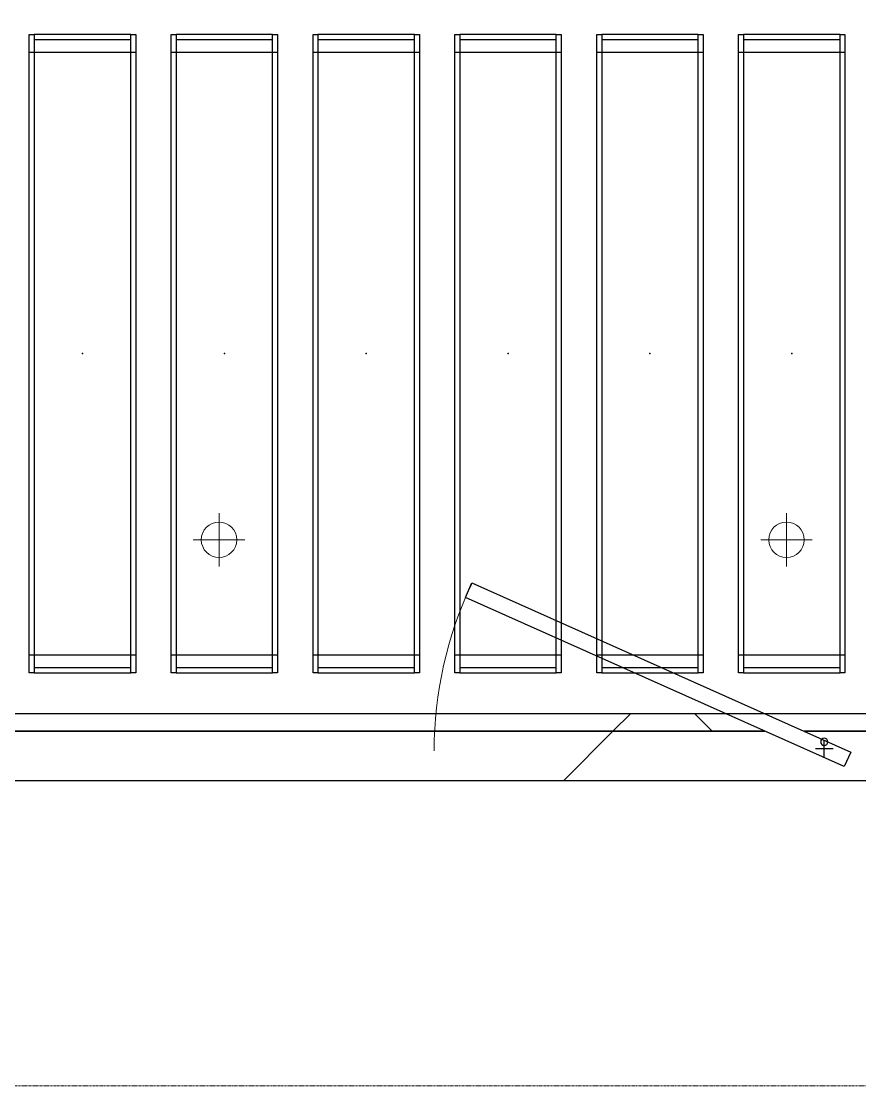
# Model space of a CAD drawing. Header units: millimetres. Extents: x -962357 to -591933, y -35273 to 59420.
# Drawn here: x -707144 to -704780, y -4320 to -1317 of the extents above; entities that cross this region are included whole.
import ezdxf

# ---------------------------------------------------------------- set-up
doc = ezdxf.new("R2010")
doc.units = ezdxf.units.MM
doc.linetypes.add('DPA_Grid _ Level 100', pattern=[10, 5.5, -1.6, 1.3, -1.6])
for name, color, linetype, lineweight in [('A-DETL-GENF', 2, 'Continuous', 9), ('A-DOOR', 3, 'Continuous', 25), ('A-DOOR-E', 2, 'Continuous', 25), ('A-DOOR-OPNG', 2, 'Continuous', 9), ('A-GLAZ-CURT', 2, 'Continuous', 9), ('A-WALL', 5, 'Continuous', 9), ('A-WALL-FNSH', 2, 'Continuous', 9), ('A-WALL-PATT', 1, 'Continuous', 9), ('E-LITE-EQPM', 2, 'Continuous', 9), ('S-GRID', 251, 'Continuous', 9)]:
    doc.layers.add(name, color=color, linetype=linetype, lineweight=lineweight)
doc.layers.add('A11_ALU.SOLID SHEET', color=2, linetype='Continuous')

# ---------------------------------------------------------------- blocks, each defined once
blk = doc.blocks.new('DPA_AC-SG-PI - A1_1200x1300 mm-9677159-4130-01 MULTI-PURPOSE LEVEL - REFLECTED CEILING PLAN')
at = {"layer": 'A-DOOR'}
for p, q in [((-500, 5), (-500, -45)), ((-525, -20), (-475, -20))]:
    blk.add_line(p, q, dxfattribs=at)
for start, end in [(0, 180), (180, 0)]:
    blk.add_arc((-500, -40), 10, start, end, dxfattribs=at)
at = {"layer": 'A-DOOR-E'}
for p, q in [((-575, -11.1), (-556.6, 30)), ((-556.6, 30), (511.6, -447.3)), ((493.3, -488.4), (-575, -11.1)), ((511.6, -447.3), (493.3, -488.4))]:
    blk.add_line(p, q, dxfattribs=at)
at = {"layer": 'A-DOOR-OPNG'}
blk.add_arc((-500, -14.8), 1100, 334.7442, 0, dxfattribs=at)
blk = doc.blocks.new('PPLS-PP19_Custom Tile Pattern - Custom Tile Pattern-V70-4130-01 MULTI-PURPOSE LEVEL - REFLECTED CEILING PLAN')
at = {"layer": 'A-GLAZ-CURT'}
for p, q in [((-300, 0), (300, 0)), ((300, 0), (-300, 0)), ((-134.2, 0), (-140, 0)), ((230.1, 0), (300, 0)), ((-300, -50), (300, -50)), ((300, -50), (-300, -50))]:
    blk.add_line(p, q, dxfattribs=at)
at = {"layer": 'A-GLAZ-CURT', "flags": 128}
for points in [[(-300, 0), (-291.6, 0), (-283.3, 0), (-275.2, 0), (-267.3, 0), (-259.5, 0), (-251.8, 0), (-244.2, 0), (-236.7, 0), (-229.4, 0), (-222.1, 0), (-214.8, 0), (-207.7, 0), (-200.8, 0), (-194, 0), (-187.5, 0), (-181.4, 0)], [(-190.4, 0), (-196.4, 0), (-202.6, 0), (-209, 0), (-215.7, 0), (-222.6, 0), (-229.7, 0), (-237, 0), (-244.4, 0), (-252, 0), (-259.7, 0), (-267.5, 0), (-275.5, 0), (-283.6, 0), (-291.7, 0), (-300, 0)], [(-149.4, 0), (-141.8, 0), (-132.8, 0), (-126.1, 0)]]:
    blk.add_lwpolyline(points, dxfattribs=at)
at = {"layer": 'A-GLAZ-CURT'}
for points, knots in [([(-300, 0), (-284.7, 0), (-236.6, 0), (-176.1, 0), (-138.3, 0), (-124.9, 0)], [-5323.127839, -5323.127839, -5323.127839, -5323.127839, -4502.809032, -2700.551212, -1108.984966, -1108.984966, -1108.984966, -1108.984966]), ([(-159.2, 0), (-159.6, 0), (-163.4, 0), (-174, 0), (-185.6, 0), (-209.8, 0), (-232, 0), (-248.9, 0), (-253.5, 0), (-253.7, 0)], [-2257.973564, -2257.973564, -2257.973564, -2257.973564, -2237.412286, -2029.680487, -1755.085331, -1400.429864, -858.079193, -543.655514, -531.287897, -531.287897, -531.287897, -531.287897]), ([(-143.3, 0), (-144.7, 0), (-149.9, 0), (-162, 0), (-177.9, 0), (-199.5, 0), (-215.4, 0), (-225.5, 0), (-226.7, 0)], [-2390.191866, -2390.191866, -2390.191866, -2390.191866, -2308.929706, -2113.765672, -1763.376603, -1422.553702, -978.033455, -910.549282, -910.549282, -910.549282, -910.549282]), ([(-128, 0), (-130.6, 0), (-136.8, 0), (-144.4, 0), (-147.1, 0)], [-5691.037617, -5691.037617, -5691.037617, -5691.037617, -5508.838257, -5319.88299, -5319.88299, -5319.88299, -5319.88299]), ([(-65.9, 0), (-70.5, 0), (-83.9, 0), (-110.9, 0), (-128.7, 0), (-142.4, 0), (-143.6, 0)], [-7788.403577, -7788.403577, -7788.403577, -7788.403577, -7508.296369, -7004.680444, -6449.282163, -6393.465623, -6393.465623, -6393.465623, -6393.465623]), ([(-118.2, 0), (-119.4, 0), (-122.1, 0), (-125.4, 0), (-127, 0), (-127.4, 0)], [-164.249813, -164.249813, -164.249813, -164.249813, -98.539552, -24.539552, 0, 0, 0, 0]), ([(-126.5, 0), (-122.4, 0), (-108.7, 0), (-90.8, 0), (-77.2, 0), (-72.3, 0)], [-5231.017328, -5231.017328, -5231.017328, -5231.017328, -4994.692869, -4542.524482, -4234.633075, -4234.633075, -4234.633075, -4234.633075]), ([(-125.7, 0), (-125.3, 0), (-120.4, 0), (-107.3, 0), (-90.4, 0), (-75.3, 0), (-68.4, 0), (-65.1, 0), (-63.6, 0)], [-4082.700899, -4082.700899, -4082.700899, -4082.700899, -4054.690705, -3793.097032, -3402.597032, -3144.956779, -3050.982048, -2969.237017, -2969.237017, -2969.237017, -2969.237017]), ([(-114.9, 0), (-108, 0), (-98.7, 0), (-91.2, 0), (-90.5, 0)], [-6773.888853, -6773.888853, -6773.888853, -6773.888853, -6236.997189, -6184.855039, -6184.855039, -6184.855039, -6184.855039]), ([(-58.7, 0), (-59.6, 0), (-65.7, 0), (-81.2, 0), (-99.4, 0), (-111.4, 0), (-113.3, 0)], [-1113.463882, -1113.463882, -1113.463882, -1113.463882, -1060.00838, -740.068933, -229.489605, -123.718209, -123.718209, -123.718209, -123.718209]), ([(-39.2, 0), (-39.7, 0), (-45.3, 0), (-56.2, 0), (-75.6, 0), (-92, 0), (-103.2, 0), (-106.1, 0)], [-1826.829157, -1826.829157, -1826.829157, -1826.829157, -1792.521578, -1466.981642, -1208.454564, -789.402658, -608.943052, -608.943052, -608.943052, -608.943052]), ([(-96.4, 0), (-96.2, 0), (-90.9, 0), (-71.3, 0), (-42.5, 0), (-15.2, 0), (-3.8, 0), (-1, 0)], [-5115.12164, -5115.12164, -5115.12164, -5115.12164, -5103.229623, -4799.173296, -4065.652676, -3589.737505, -3410.081093, -3410.081093, -3410.081093, -3410.081093]), ([(-67.9, 0), (-73, 0), (-81.1, 0), (-89.2, 0), (-91.8, 0)], [-2627.997013, -2627.997013, -2627.997013, -2627.997013, -2193.204658, -1970.99776, -1970.99776, -1970.99776, -1970.99776]), ([(-79.5, 0), (-79.3, 0), (-74.9, 0), (-70.9, 0), (-67.4, 0)], [-1286.743147, -1286.743147, -1286.743147, -1286.743147, -1274.333717, -1073.56893, -1073.56893, -1073.56893, -1073.56893]), ([(-29, 0), (-34, 0), (-43.7, 0), (-55.8, 0), (-63.3, 0), (-65.5, 0)], [-2680.714891, -2680.714891, -2680.714891, -2680.714891, -2413.671296, -2161.752162, -2037.343317, -2037.343317, -2037.343317, -2037.343317]), ([(31.2, 0), (26, 0), (12, 0), (-16.9, 0), (-42.2, 0), (-56.4, 0), (-58.5, 0)], [-4496.803627, -4496.803627, -4496.803627, -4496.803627, -4222.080604, -3745.412743, -2981.410125, -2831.320802, -2831.320802, -2831.320802, -2831.320802]), ([(-49.8, 0), (-48.2, 0), (-45.4, 0), (-42.6, 0), (-41.8, 0)], [-4417.7536, -4417.7536, -4417.7536, -4417.7536, -4321.566175, -4270.495146, -4270.495146, -4270.495146, -4270.495146]), ([(71, 0), (70.7, 0), (65.3, 0), (53.5, 0), (37, 0), (24.1, 0), (12.8, 0), (-2.9, 0), (-20.6, 0), (-32.8, 0), (-42.4, 0), (-47, 0), (-47.8, 0)], [-2966.590051, -2966.590051, -2966.590051, -2966.590051, -2950.589685, -2634.532728, -2313.748533, -2106.613311, -1925.670641, -1617.263037, -1290.787923, -1039.307308, -819.71621, -773.893057, -773.893057, -773.893057, -773.893057]), ([(-45.9, 0), (-43, 0), (-37.8, 0), (-33.6, 0), (-32.3, 0)], [-3487.344885, -3487.344885, -3487.344885, -3487.344885, -3315.260113, -3238.248822, -3238.248822, -3238.248822, -3238.248822]), ([(-31.3, 0), (-28.4, 0), (-17, 0), (8.8, 0), (43.4, 0), (68.5, 0), (77.9, 0), (79.3, 0)], [-6062.162279, -6062.162279, -6062.162279, -6062.162279, -5862.463379, -5340.621928, -4573.028122, -4094.177415, -3998.447461, -3998.447461, -3998.447461, -3998.447461]), ([(2.8, 0), (-4.7, 0), (-14.7, 0), (-28.9, 0), (-31.3, 0)], [-9880.810509, -9880.810509, -9880.810509, -9880.810509, -9424.652049, -9299.586361, -9299.586361, -9299.586361, -9299.586361]), ([(-29, 0), (-28.7, 0), (-27.4, 0), (-24.5, 0), (-22.6, 0)], [-166.548282, -166.548282, -166.548282, -166.548282, -102.06493, 0, 0, 0, 0]), ([(-22.6, 0), (-20.3, 0), (-17, 0), (-12.7, 0), (-10.9, 0), (-9.9, 0)], [-56468.192263, -56468.192263, -56468.192263, -56468.192263, -56344.022017, -56303.229861, -56238.992205, -56238.992205, -56238.992205, -56238.992205]), ([(-21.2, 0), (-19.4, 0), (-11.8, 0), (-1.3, 0), (4.5, 0)], [-2989.152759, -2989.152759, -2989.152759, -2989.152759, -2864.387349, -2490.960632, -2490.960632, -2490.960632, -2490.960632]), ([(0.5, 0), (-2.2, 0), (-6.9, 0), (-11, 0), (-12.4, 0)], [-2679.34943, -2679.34943, -2679.34943, -2679.34943, -2518.50168, -2435.772209, -2435.772209, -2435.772209, -2435.772209]), ([(-3.4, 0), (-0.6, 0), (14, 0), (42.8, 0), (88.7, 0), (120.6, 0), (138.3, 0), (138.5, 0)], [-439.821474, -439.821474, -439.821474, -439.821474, -429.606584, -390.253598, -346.313304, -291.370682, -290.5735, -290.5735, -290.5735, -290.5735]), ([(3.4, 0), (4.6, 0), (8, 0), (16, 0), (22.5, 0), (24.5, 0)], [-211.182196, -211.182196, -211.182196, -211.182196, -206.416616, -198.214427, -187.717507, -187.717507, -187.717507, -187.717507]), ([(103.1, 0), (101.1, 0), (86.3, 0), (63.3, 0), (37, 0), (25.3, 0), (20.9, 0)], [-375.435014, -375.435014, -375.435014, -375.435014, -369.147452, -330.153101, -307.516438, -289.397823, -289.397823, -289.397823, -289.397823]), ([(21.5, 0), (22, 0), (24.6, 0), (31, 0), (39, 0), (48.3, 0), (52.8, 0), (53.9, 0)], [-1992.768506, -1992.768506, -1992.768506, -1992.768506, -1956.422387, -1818.904206, -1645.594513, -1443.202566, -1370.028348, -1370.028348, -1370.028348, -1370.028348]), ([(136.4, 0), (121.7, 0), (86.9, 0), (51.2, 0), (31.2, 0)], [-106.750556, -106.750556, -106.750556, -106.750556, -59.610984, 0, 0, 0, 0]), ([(36.3, 0), (37.8, 0), (46.7, 0), (52.8, 0), (56.3, 0)], [-314.598523, -314.598523, -314.598523, -314.598523, -305.899624, -292.458861, -292.458861, -292.458861, -292.458861]), ([(100.3, 0), (90.4, 0), (75.2, 0), (57.8, 0), (46.5, 0), (41.8, 0), (38.2, 0), (37.3, 0)], [-395.777283, -395.777283, -395.777283, -395.777283, -357.622665, -341.267687, -334.000314, -326.15566, -321.97841, -321.97841, -321.97841, -321.97841]), ([(39, 0), (43.3, 0), (54.4, 0), (67.2, 0), (73, 0)], [-4639.627446, -4639.627446, -4639.627446, -4639.627446, -4353.683244, -3976.823525, -3976.823525, -3976.823525, -3976.823525]), ([(96.7, 0), (97, 0), (100.3, 0), (109, 0), (120.8, 0), (139.9, 0), (160.9, 0), (176.3, 0), (182.7, 0)], [-2253.533331, -2253.533331, -2253.533331, -2253.533331, -2233.599744, -2052.234781, -1843.028543, -1530.39897, -1095.004608, -662.803921, -662.803921, -662.803921, -662.803921]), ([(131.4, 0), (132.9, 0), (139.5, 0), (148, 0), (152.6, 0)], [-625.910216, -625.910216, -625.910216, -625.910216, -618.981161, -603.66234, -603.66234, -603.66234, -603.66234]), ([(162.8, 0), (165.4, 0), (168.7, 0), (170.7, 0), (170.7, 0)], [-111.264224, -111.264224, -111.264224, -111.264224, -56.742688, -55.632112, -55.632112, -55.632112, -55.632112]), ([(300, 0), (286.5, 0), (254.2, 0), (207.1, 0), (179.8, 0), (166.2, 0), (164.9, 0)], [-285.253232, -285.253232, -285.253232, -285.253232, -244.693688, -187.987675, -143.776725, -138.771843, -138.771843, -138.771843, -138.771843]), ([(171.5, 0), (176.5, 0), (188.6, 0), (194.3, 0), (195.7, 0)], [-7971.819559, -7971.819559, -7971.819559, -7971.819559, -7784.112253, -7707.76565, -7707.76565, -7707.76565, -7707.76565]), ([(185.8, 0), (186.9, 0), (192.6, 0), (208.8, 0), (219.4, 0), (230.1, 0)], [-46.257281, -46.257281, -46.257281, -46.257281, -41.623857, -24.459831, 0, 0, 0, 0]), ([(219.8, 0), (225.3, 0), (244.4, 0), (264.9, 0), (276, 0), (279, 0)], [-6915.603924, -6915.603924, -6915.603924, -6915.603924, -6582.165592, -6068.460911, -5859.388289, -5859.388289, -5859.388289, -5859.388289]), ([(286.1, 0), (286.6, 0), (288.3, 0), (293.6, 0), (297.8, 0), (300, 0)], [-4011.010929, -4011.010929, -4011.010929, -4011.010929, -3959.664717, -3862.421465, -3746.95702, -3746.95702, -3746.95702, -3746.95702])]:
    blk.add_open_spline(points, degree=3, knots=knots, dxfattribs=at)
for points in [[(-122.9, 0), (-125.3, 0), (-129.6, 0), (-133.8, 0)], [(-108.5, 0), (-104.3, 0), (-99.2, 0), (-91.5, 0)], [(67.8, 0), (71.7, 0), (75.7, 0), (79.6, 0)]]:
    blk.add_open_spline(points, degree=3, dxfattribs=at)
blk = doc.blocks.new('PPLS-PP19_Custom Tile Pattern - Custom Tile Pattern-V105-4130-01 MULTI-PURPOSE LEVEL - REFLECTED CEILING PLAN')
at = {"layer": 'A-GLAZ-CURT'}
for p, q in [((-300, 0), (300, 0)), ((300, 0), (-300, 0)), ((-134.2, 0), (-140, 0)), ((230.1, 0), (300, 0)), ((-300, -50), (300, -50)), ((300, -50), (-300, -50))]:
    blk.add_line(p, q, dxfattribs=at)
at = {"layer": 'A-GLAZ-CURT', "flags": 128}
for points in [[(-300, 0), (-291.6, 0), (-283.3, 0), (-275.2, 0), (-267.3, 0), (-259.5, 0), (-251.8, 0), (-244.2, 0), (-236.7, 0), (-229.4, 0), (-222.1, 0), (-214.8, 0), (-207.7, 0), (-200.8, 0), (-194, 0), (-187.5, 0), (-181.4, 0)], [(-190.4, 0), (-196.4, 0), (-202.6, 0), (-209, 0), (-215.7, 0), (-222.6, 0), (-229.7, 0), (-237, 0), (-244.4, 0), (-252, 0), (-259.7, 0), (-267.5, 0), (-275.5, 0), (-283.6, 0), (-291.7, 0), (-300, 0)], [(-141.8, 0), (-132.8, 0), (-126.1, 0)]]:
    blk.add_lwpolyline(points, dxfattribs=at)
at = {"layer": 'A-GLAZ-CURT'}
for points, knots in [([(-300, 0), (-284.7, 0), (-236.6, 0), (-186.1, 0), (-154.2, 0), (-144.8, 0)], [-5323.127839, -5323.127839, -5323.127839, -5323.127839, -4502.809032, -2700.551212, -1803.501096, -1803.501096, -1803.501096, -1803.501096]), ([(-159.2, 0), (-159.6, 0), (-163.4, 0), (-174, 0), (-185.6, 0), (-209.8, 0), (-232, 0), (-248.9, 0), (-253.5, 0), (-253.7, 0)], [-2257.973564, -2257.973564, -2257.973564, -2257.973564, -2237.412286, -2029.680487, -1755.085331, -1400.429864, -858.079193, -543.655514, -531.287897, -531.287897, -531.287897, -531.287897]), ([(-149.6, 0), (-152.7, 0), (-162.6, 0), (-177.9, 0), (-199.5, 0), (-215.4, 0), (-225.5, 0), (-226.7, 0)], [-2276.373206, -2276.373206, -2276.373206, -2276.373206, -2113.765672, -1763.376603, -1422.553702, -978.033455, -910.549282, -910.549282, -910.549282, -910.549282]), ([(-65.9, 0), (-70.5, 0), (-83.9, 0), (-110.9, 0), (-128.7, 0), (-142.4, 0), (-143.6, 0)], [-7788.403577, -7788.403577, -7788.403577, -7788.403577, -7508.296369, -7004.680444, -6449.282163, -6393.465623, -6393.465623, -6393.465623, -6393.465623]), ([(-128, 0), (-130.6, 0), (-134.7, 0), (-139.5, 0), (-140.7, 0)], [-5691.037617, -5691.037617, -5691.037617, -5691.037617, -5508.838257, -5443.601199, -5443.601199, -5443.601199, -5443.601199]), ([(-118.2, 0), (-119.4, 0), (-122.1, 0), (-125.4, 0), (-127, 0), (-127.4, 0)], [-164.249813, -164.249813, -164.249813, -164.249813, -98.539552, -24.539552, 0, 0, 0, 0]), ([(-126.5, 0), (-122.4, 0), (-108.7, 0), (-90.8, 0), (-77.2, 0), (-72.3, 0)], [-5231.017328, -5231.017328, -5231.017328, -5231.017328, -4994.692869, -4542.524482, -4234.633075, -4234.633075, -4234.633075, -4234.633075]), ([(-125.7, 0), (-125.3, 0), (-120.4, 0), (-107.3, 0), (-90.4, 0), (-75.3, 0), (-68.4, 0), (-65.1, 0), (-63.6, 0)], [-4082.700899, -4082.700899, -4082.700899, -4082.700899, -4054.690705, -3793.097032, -3402.597032, -3144.956779, -3050.982048, -2969.237017, -2969.237017, -2969.237017, -2969.237017]), ([(-114.9, 0), (-108, 0), (-98.7, 0), (-91.2, 0), (-90.5, 0)], [-6773.888853, -6773.888853, -6773.888853, -6773.888853, -6236.997189, -6184.855039, -6184.855039, -6184.855039, -6184.855039]), ([(-58.7, 0), (-59.6, 0), (-65.7, 0), (-81.2, 0), (-99.4, 0), (-111.4, 0), (-113.3, 0)], [-1113.463882, -1113.463882, -1113.463882, -1113.463882, -1060.00838, -740.068933, -229.489605, -123.718209, -123.718209, -123.718209, -123.718209]), ([(-39.2, 0), (-39.7, 0), (-45.3, 0), (-56.2, 0), (-75.6, 0), (-92, 0), (-103.2, 0), (-106.1, 0)], [-1826.829157, -1826.829157, -1826.829157, -1826.829157, -1792.521578, -1466.981642, -1208.454564, -789.402658, -608.943052, -608.943052, -608.943052, -608.943052]), ([(-96.4, 0), (-96.2, 0), (-90.9, 0), (-71.3, 0), (-42.5, 0), (-15.2, 0), (-3.8, 0), (-1, 0)], [-5115.12164, -5115.12164, -5115.12164, -5115.12164, -5103.229623, -4799.173296, -4065.652676, -3589.737505, -3410.081093, -3410.081093, -3410.081093, -3410.081093]), ([(-67.9, 0), (-73, 0), (-81.1, 0), (-89.2, 0), (-91.8, 0)], [-2627.997013, -2627.997013, -2627.997013, -2627.997013, -2193.204658, -1970.99776, -1970.99776, -1970.99776, -1970.99776]), ([(-79.5, 0), (-79.3, 0), (-74.9, 0), (-70.9, 0), (-67.4, 0)], [-1286.743147, -1286.743147, -1286.743147, -1286.743147, -1274.333717, -1073.56893, -1073.56893, -1073.56893, -1073.56893]), ([(-29, 0), (-34, 0), (-43.7, 0), (-55.8, 0), (-63.3, 0), (-65.5, 0)], [-2680.714891, -2680.714891, -2680.714891, -2680.714891, -2413.671296, -2161.752162, -2037.343317, -2037.343317, -2037.343317, -2037.343317]), ([(31.2, 0), (26, 0), (12, 0), (-16.9, 0), (-42.2, 0), (-56.4, 0), (-58.5, 0)], [-4496.803627, -4496.803627, -4496.803627, -4496.803627, -4222.080604, -3745.412743, -2981.410125, -2831.320802, -2831.320802, -2831.320802, -2831.320802]), ([(-49.8, 0), (-48.2, 0), (-45.4, 0), (-42.6, 0), (-41.8, 0)], [-4417.7536, -4417.7536, -4417.7536, -4417.7536, -4321.566175, -4270.495146, -4270.495146, -4270.495146, -4270.495146]), ([(71, 0), (70.7, 0), (65.3, 0), (53.5, 0), (37, 0), (24.1, 0), (12.8, 0), (-2.9, 0), (-20.6, 0), (-32.8, 0), (-42.4, 0), (-47, 0), (-47.8, 0)], [-2966.590051, -2966.590051, -2966.590051, -2966.590051, -2950.589685, -2634.532728, -2313.748533, -2106.613311, -1925.670641, -1617.263037, -1290.787923, -1039.307308, -819.71621, -773.893057, -773.893057, -773.893057, -773.893057]), ([(-45.9, 0), (-43, 0), (-37.8, 0), (-33.6, 0), (-32.3, 0)], [-3487.344885, -3487.344885, -3487.344885, -3487.344885, -3315.260113, -3238.248822, -3238.248822, -3238.248822, -3238.248822]), ([(-31.3, 0), (-28.4, 0), (-17, 0), (8.8, 0), (43.4, 0), (68.5, 0), (77.9, 0), (79.3, 0)], [-6062.162279, -6062.162279, -6062.162279, -6062.162279, -5862.463379, -5340.621928, -4573.028122, -4094.177415, -3998.447461, -3998.447461, -3998.447461, -3998.447461]), ([(2.8, 0), (-4.7, 0), (-14.7, 0), (-28.9, 0), (-31.3, 0)], [-9880.810509, -9880.810509, -9880.810509, -9880.810509, -9424.652049, -9299.586361, -9299.586361, -9299.586361, -9299.586361]), ([(-29, 0), (-28.7, 0), (-27.4, 0), (-24.5, 0), (-22.6, 0)], [-166.548282, -166.548282, -166.548282, -166.548282, -102.06493, 0, 0, 0, 0]), ([(-22.6, 0), (-20.3, 0), (-17, 0), (-12.7, 0), (-10.9, 0), (-9.9, 0)], [-56468.192263, -56468.192263, -56468.192263, -56468.192263, -56344.022017, -56303.229861, -56238.992205, -56238.992205, -56238.992205, -56238.992205]), ([(-21.2, 0), (-19.4, 0), (-11.8, 0), (-1.3, 0), (4.5, 0)], [-2989.152759, -2989.152759, -2989.152759, -2989.152759, -2864.387349, -2490.960632, -2490.960632, -2490.960632, -2490.960632]), ([(0.5, 0), (-2.2, 0), (-6.9, 0), (-11, 0), (-12.4, 0)], [-2679.34943, -2679.34943, -2679.34943, -2679.34943, -2518.50168, -2435.772209, -2435.772209, -2435.772209, -2435.772209]), ([(-3.4, 0), (-0.6, 0), (14, 0), (42.8, 0), (88.7, 0), (120.6, 0), (138.3, 0), (138.5, 0)], [-439.821474, -439.821474, -439.821474, -439.821474, -429.606584, -390.253598, -346.313304, -291.370682, -290.5735, -290.5735, -290.5735, -290.5735]), ([(3.4, 0), (4.6, 0), (8, 0), (16, 0), (22.5, 0), (24.5, 0)], [-211.182196, -211.182196, -211.182196, -211.182196, -206.416616, -198.214427, -187.717507, -187.717507, -187.717507, -187.717507]), ([(103.1, 0), (101.1, 0), (86.3, 0), (63.3, 0), (37, 0), (25.3, 0), (20.9, 0)], [-375.435014, -375.435014, -375.435014, -375.435014, -369.147452, -330.153101, -307.516438, -289.397823, -289.397823, -289.397823, -289.397823]), ([(21.5, 0), (22, 0), (24.6, 0), (31, 0), (39, 0), (48.3, 0), (52.8, 0), (53.9, 0)], [-1992.768506, -1992.768506, -1992.768506, -1992.768506, -1956.422387, -1818.904206, -1645.594513, -1443.202566, -1370.028348, -1370.028348, -1370.028348, -1370.028348]), ([(136.4, 0), (121.7, 0), (86.9, 0), (51.2, 0), (31.2, 0)], [-106.750556, -106.750556, -106.750556, -106.750556, -59.610984, 0, 0, 0, 0]), ([(36.3, 0), (37.8, 0), (46.7, 0), (52.8, 0), (56.3, 0)], [-314.598523, -314.598523, -314.598523, -314.598523, -305.899624, -292.458861, -292.458861, -292.458861, -292.458861]), ([(100.3, 0), (90.4, 0), (75.2, 0), (57.8, 0), (46.5, 0), (41.8, 0), (38.2, 0), (37.3, 0)], [-395.777283, -395.777283, -395.777283, -395.777283, -357.622665, -341.267687, -334.000314, -326.15566, -321.97841, -321.97841, -321.97841, -321.97841]), ([(39, 0), (43.3, 0), (54.4, 0), (67.2, 0), (73, 0)], [-4639.627446, -4639.627446, -4639.627446, -4639.627446, -4353.683244, -3976.823525, -3976.823525, -3976.823525, -3976.823525]), ([(96.7, 0), (97, 0), (100.3, 0), (109, 0), (120.8, 0), (139.9, 0), (160.9, 0), (176.3, 0), (182.7, 0)], [-2253.533331, -2253.533331, -2253.533331, -2253.533331, -2233.599744, -2052.234781, -1843.028543, -1530.39897, -1095.004608, -662.803921, -662.803921, -662.803921, -662.803921]), ([(131.4, 0), (132.9, 0), (139.5, 0), (148, 0), (152.6, 0)], [-625.910216, -625.910216, -625.910216, -625.910216, -618.981161, -603.66234, -603.66234, -603.66234, -603.66234]), ([(162.8, 0), (165.4, 0), (168.7, 0), (170.7, 0), (170.7, 0)], [-111.264224, -111.264224, -111.264224, -111.264224, -56.742688, -55.632112, -55.632112, -55.632112, -55.632112]), ([(300, 0), (286.5, 0), (254.2, 0), (207.1, 0), (179.8, 0), (166.2, 0), (164.9, 0)], [-285.253232, -285.253232, -285.253232, -285.253232, -244.693688, -187.987675, -143.776725, -138.771843, -138.771843, -138.771843, -138.771843]), ([(171.5, 0), (176.5, 0), (188.6, 0), (194.3, 0), (195.7, 0)], [-7971.819559, -7971.819559, -7971.819559, -7971.819559, -7784.112253, -7707.76565, -7707.76565, -7707.76565, -7707.76565]), ([(185.8, 0), (186.9, 0), (192.6, 0), (208.8, 0), (219.4, 0), (230.1, 0)], [-46.257281, -46.257281, -46.257281, -46.257281, -41.623857, -24.459831, 0, 0, 0, 0]), ([(219.8, 0), (225.3, 0), (244.4, 0), (264.9, 0), (276, 0), (279, 0)], [-6915.603924, -6915.603924, -6915.603924, -6915.603924, -6582.165592, -6068.460911, -5859.388289, -5859.388289, -5859.388289, -5859.388289]), ([(286.1, 0), (286.6, 0), (288.3, 0), (293.6, 0), (297.8, 0), (300, 0)], [-4011.010929, -4011.010929, -4011.010929, -4011.010929, -3959.664717, -3862.421465, -3746.95702, -3746.95702, -3746.95702, -3746.95702])]:
    blk.add_open_spline(points, degree=3, knots=knots, dxfattribs=at)
for points in [[(-143.8, 0), (-136.9, 0), (-130.5, 0), (-124.9, 0)], [(-122.9, 0), (-125.3, 0), (-129.6, 0), (-133.8, 0)], [(-108.5, 0), (-104.3, 0), (-99.2, 0), (-91.5, 0)], [(67.8, 0), (71.7, 0), (75.7, 0), (79.6, 0)]]:
    blk.add_open_spline(points, degree=3, dxfattribs=at)
blk = doc.blocks.new('PPLS-PP19_Custom Tile Pattern - Custom Tile Pattern-V88-4130-01 MULTI-PURPOSE LEVEL - REFLECTED CEILING PLAN')
at = {"layer": 'A-GLAZ-CURT'}
for p, q in [((-300, 0), (-79, 0)), ((-79, 0), (-300, 0)), ((-134.2, 0), (-140, 0)), ((31.3, 0), (300, 0)), ((300, 0), (31.3, 0)), ((230.1, 0), (300, 0)), ((-300, -50), (32.9, -50)), ((32.9, -50), (-300, -50)), ((143.2, -50), (300, -50)), ((300, -50), (143.2, -50))]:
    blk.add_line(p, q, dxfattribs=at)
at = {"layer": 'A-GLAZ-CURT', "flags": 128}
for points in [[(-300, 0), (-291.6, 0), (-283.3, 0), (-275.2, 0), (-267.3, 0), (-259.5, 0), (-251.8, 0), (-244.2, 0), (-236.7, 0), (-229.4, 0), (-222.1, 0), (-214.8, 0), (-207.7, 0), (-200.8, 0), (-194, 0), (-187.5, 0), (-181.4, 0)], [(-190.4, 0), (-196.4, 0), (-202.6, 0), (-209, 0), (-215.7, 0), (-222.6, 0), (-229.7, 0), (-237, 0), (-244.4, 0), (-252, 0), (-259.7, 0), (-267.5, 0), (-275.5, 0), (-283.6, 0), (-291.7, 0), (-300, 0)], [(-149.4, 0), (-141.8, 0), (-132.8, 0), (-126.1, 0)]]:
    blk.add_lwpolyline(points, dxfattribs=at)
at = {"layer": 'A-GLAZ-CURT'}
for points, knots in [([(-300, 0), (-284.7, 0), (-236.6, 0), (-176.1, 0), (-138.3, 0), (-124.9, 0)], [-5323.127839, -5323.127839, -5323.127839, -5323.127839, -4502.809032, -2700.551212, -1108.984966, -1108.984966, -1108.984966, -1108.984966]), ([(-159.2, 0), (-159.6, 0), (-163.4, 0), (-174, 0), (-185.6, 0), (-209.8, 0), (-232, 0), (-248.9, 0), (-253.5, 0), (-253.7, 0)], [-2257.973564, -2257.973564, -2257.973564, -2257.973564, -2237.412286, -2029.680487, -1755.085331, -1400.429864, -858.079193, -543.655514, -531.287897, -531.287897, -531.287897, -531.287897]), ([(-143.3, 0), (-144.7, 0), (-149.9, 0), (-162, 0), (-177.9, 0), (-199.5, 0), (-215.4, 0), (-225.5, 0), (-226.7, 0)], [-2390.191866, -2390.191866, -2390.191866, -2390.191866, -2308.929706, -2113.765672, -1763.376603, -1422.553702, -978.033455, -910.549282, -910.549282, -910.549282, -910.549282]), ([(-128, 0), (-130.6, 0), (-136.8, 0), (-144.4, 0), (-147.1, 0)], [-5691.037617, -5691.037617, -5691.037617, -5691.037617, -5508.838257, -5319.88299, -5319.88299, -5319.88299, -5319.88299]), ([(-84.2, 0), (-92.3, 0), (-112, 0), (-128.7, 0), (-142.4, 0), (-143.6, 0)], [-7439.669089, -7439.669089, -7439.669089, -7439.669089, -7004.680444, -6449.282163, -6393.465623, -6393.465623, -6393.465623, -6393.465623]), ([(-118.2, 0), (-119.4, 0), (-122.1, 0), (-125.4, 0), (-127, 0), (-127.4, 0)], [-164.249813, -164.249813, -164.249813, -164.249813, -98.539552, -24.539552, 0, 0, 0, 0]), ([(-126.5, 0), (-122.4, 0), (-108.7, 0), (-93.2, 0), (-82, 0), (-79, 0)], [-5231.017328, -5231.017328, -5231.017328, -5231.017328, -4994.692869, -4542.524482, -4368.642937, -4368.642937, -4368.642937, -4368.642937]), ([(-125.7, 0), (-125.3, 0), (-120.4, 0), (-107.3, 0), (-94, 0), (-85.1, 0), (-83.8, 0)], [-4082.700899, -4082.700899, -4082.700899, -4082.700899, -4054.690705, -3793.097032, -3402.597032, -3340.391645, -3340.391645, -3340.391645, -3340.391645]), ([(-114.9, 0), (-108, 0), (-98.7, 0), (-91.2, 0), (-90.5, 0)], [-6773.888853, -6773.888853, -6773.888853, -6773.888853, -6236.997189, -6184.855039, -6184.855039, -6184.855039, -6184.855039]), ([(-79, 0), (-88, 0), (-99.7, 0), (-111.4, 0), (-113.3, 0)], [-724.358901, -724.358901, -724.358901, -724.358901, -229.489605, -123.718209, -123.718209, -123.718209, -123.718209]), ([(-79, 0), (-84.8, 0), (-94.1, 0), (-103.2, 0), (-106.1, 0)], [-1095.30438, -1095.30438, -1095.30438, -1095.30438, -789.402658, -608.943052, -608.943052, -608.943052, -608.943052]), ([(-96.4, 0), (-96.2, 0), (-92.1, 0), (-87.7, 0), (-83.4, 0)], [-5115.12164, -5115.12164, -5115.12164, -5115.12164, -5103.229623, -4871.544419, -4871.544419, -4871.544419, -4871.544419]), ([(-79.8, 0), (-81.1, 0), (-85.1, 0), (-89.2, 0), (-91.8, 0)], [-2299.497386, -2299.497386, -2299.497386, -2299.497386, -2193.204658, -1970.99776, -1970.99776, -1970.99776, -1970.99776]), ([(136.4, 0), (121.7, 0), (86.9, 0), (51.2, 0), (31.2, 0)], [-106.750556, -106.750556, -106.750556, -106.750556, -59.610984, 0, 0, 0, 0]), ([(31.3, 0), (37.1, 0), (52.1, 0), (68.5, 0), (77.9, 0), (79.3, 0)], [-4874.14523, -4874.14523, -4874.14523, -4874.14523, -4573.028122, -4094.177415, -3998.447461, -3998.447461, -3998.447461, -3998.447461]), ([(103.1, 0), (101.1, 0), (86.3, 0), (63.3, 0), (42.2, 0), (34.5, 0), (33.8, 0)], [-375.435014, -375.435014, -375.435014, -375.435014, -369.147452, -330.153101, -307.516438, -305.040949, -305.040949, -305.040949, -305.040949]), ([(34, 0), (35.6, 0), (40.6, 0), (48.3, 0), (52.8, 0), (53.9, 0)], [-1743.672443, -1743.672443, -1743.672443, -1743.672443, -1645.594513, -1443.202566, -1370.028348, -1370.028348, -1370.028348, -1370.028348]), ([(35.3, 0), (37.5, 0), (53.6, 0), (88.7, 0), (120.6, 0), (138.3, 0), (138.5, 0)], [-397.179196, -397.179196, -397.179196, -397.179196, -390.253598, -346.313304, -291.370682, -290.5735, -290.5735, -290.5735, -290.5735]), ([(71, 0), (70.7, 0), (65.3, 0), (53.7, 0), (41.4, 0), (35.5, 0)], [-2966.590051, -2966.590051, -2966.590051, -2966.590051, -2950.589685, -2634.532728, -2321.679171, -2321.679171, -2321.679171, -2321.679171]), ([(36.3, 0), (37.8, 0), (46.7, 0), (52.8, 0), (56.3, 0)], [-314.598523, -314.598523, -314.598523, -314.598523, -305.899624, -292.458861, -292.458861, -292.458861, -292.458861]), ([(100.3, 0), (90.4, 0), (75.2, 0), (57.8, 0), (46.5, 0), (41.8, 0), (38.2, 0), (37.3, 0)], [-395.777283, -395.777283, -395.777283, -395.777283, -357.622665, -341.267687, -334.000314, -326.15566, -321.97841, -321.97841, -321.97841, -321.97841]), ([(39, 0), (43.3, 0), (54.4, 0), (67.2, 0), (73, 0)], [-4639.627446, -4639.627446, -4639.627446, -4639.627446, -4353.683244, -3976.823525, -3976.823525, -3976.823525, -3976.823525]), ([(96.7, 0), (97, 0), (100.3, 0), (109, 0), (120.8, 0), (139.9, 0), (160.9, 0), (176.3, 0), (182.7, 0)], [-2253.533331, -2253.533331, -2253.533331, -2253.533331, -2233.599744, -2052.234781, -1843.028543, -1530.39897, -1095.004608, -662.803921, -662.803921, -662.803921, -662.803921]), ([(131.4, 0), (132.9, 0), (139.5, 0), (148, 0), (152.6, 0)], [-625.910216, -625.910216, -625.910216, -625.910216, -618.981161, -603.66234, -603.66234, -603.66234, -603.66234]), ([(162.8, 0), (165.4, 0), (168.7, 0), (170.7, 0), (170.7, 0)], [-111.264224, -111.264224, -111.264224, -111.264224, -56.742688, -55.632112, -55.632112, -55.632112, -55.632112]), ([(300, 0), (286.5, 0), (254.2, 0), (207.1, 0), (179.8, 0), (166.2, 0), (164.9, 0)], [-285.253232, -285.253232, -285.253232, -285.253232, -244.693688, -187.987675, -143.776725, -138.771843, -138.771843, -138.771843, -138.771843]), ([(171.5, 0), (176.5, 0), (188.6, 0), (194.3, 0), (195.7, 0)], [-7971.819559, -7971.819559, -7971.819559, -7971.819559, -7784.112253, -7707.76565, -7707.76565, -7707.76565, -7707.76565]), ([(185.8, 0), (186.9, 0), (192.6, 0), (208.8, 0), (219.4, 0), (230.1, 0)], [-46.257281, -46.257281, -46.257281, -46.257281, -41.623857, -24.459831, 0, 0, 0, 0]), ([(219.8, 0), (225.3, 0), (244.4, 0), (264.9, 0), (276, 0), (279, 0)], [-6915.603924, -6915.603924, -6915.603924, -6915.603924, -6582.165592, -6068.460911, -5859.388289, -5859.388289, -5859.388289, -5859.388289]), ([(286.1, 0), (286.6, 0), (288.3, 0), (293.6, 0), (297.8, 0), (300, 0)], [-4011.010929, -4011.010929, -4011.010929, -4011.010929, -3959.664717, -3862.421465, -3746.95702, -3746.95702, -3746.95702, -3746.95702])]:
    blk.add_open_spline(points, degree=3, knots=knots, dxfattribs=at)
for points in [[(-122.9, 0), (-125.3, 0), (-129.6, 0), (-133.8, 0)], [(-108.5, 0), (-104.3, 0), (-99.2, 0), (-91.5, 0)], [(67.8, 0), (71.7, 0), (75.7, 0), (79.6, 0)]]:
    blk.add_open_spline(points, degree=3, dxfattribs=at)
blk = doc.blocks.new('*U612')
at = {"layer": 'A-GLAZ-CURT'}
for name, p in [('PPLS-PP19_Custom Tile Pattern - Custom Tile Pattern-V70-4130-01 MULTI-PURPOSE LEVEL - REFLECTED CEILING PLAN', (37800, -6850)), ('PPLS-PP19_Custom Tile Pattern - Custom Tile Pattern-V70-4130-01 MULTI-PURPOSE LEVEL - REFLECTED CEILING PLAN', (38400, -6850)), ('PPLS-PP19_Custom Tile Pattern - Custom Tile Pattern-V105-4130-01 MULTI-PURPOSE LEVEL - REFLECTED CEILING PLAN', (39000, -6850)), ('PPLS-PP19_Custom Tile Pattern - Custom Tile Pattern-V88-4130-01 MULTI-PURPOSE LEVEL - REFLECTED CEILING PLAN', (39600, -6850)), ('PPLS-PP19_Custom Tile Pattern - Custom Tile Pattern-V70-4130-01 MULTI-PURPOSE LEVEL - REFLECTED CEILING PLAN', (40200, -6850))]:
    blk.add_blockref(name, p, dxfattribs=at)
blk = doc.blocks.new('LGF_DL_SAA_LowPower_DL1a - LGF_DL_SAA_LowPower_DL1a-8832329-4130-01 MULTI-PURPOSE LEVEL - REFLECTED CEILING PLAN')
at = {"layer": 'A-DETL-GENF'}
for p, q in [((0, 75), (0, -75)), ((72.5, 0), (-72.5, 0))]:
    blk.add_line(p, q, dxfattribs=at)
blk.add_circle((0, 0), 50, dxfattribs=at)
blk = doc.blocks.new('C-1-PP19-AR-4130-01-B_20250829-225100_EXLIGHT')
at = {"layer": 'E-LITE-EQPM', "extrusion": (0, 0, -1), "rotation": 180}
for p in [(-38093.5, -6360), (-39693.5, -6360)]:
    blk.add_blockref('LGF_DL_SAA_LowPower_DL1a - LGF_DL_SAA_LowPower_DL1a-8832329-4130-01 MULTI-PURPOSE LEVEL - REFLECTED CEILING PLAN', p, dxfattribs=at)
blk = doc.blocks.new('*U620')
for p, q in [((-850.3, -550), (-850.3, -250)), ((850, -250), (850, -550)), ((-850.3, -950), (-850.3, -650)), ((850, -650), (850, -950)), ((-850.3, -1350), (-850.3, -1050)), ((850, -1050), (850, -1350)), ((-850.3, -1750), (-850.3, -1450)), ((850, -1450), (850, -1750)), ((-850.3, -2150), (-850.3, -1850)), ((850, -1850), (850, -2150)), ((-850.3, -2550), (-850.3, -2250)), ((850, -2250), (850, -2550))]:
    blk.add_line(p, q)
for p in [(0, -400), (0, -800), (0, -1200), (0, -1600), (0, -2000), (0, -2400)]:
    blk.add_point(p)
at = {"layer": 'A11_ALU.SOLID SHEET', "color": 0}
for points in [[(-900, -250), (900, -250), (900, -264), (-900, -264)], [(-900, -536), (-886, -536), (-886, -264), (-900, -264)], [(900, -264), (886, -264), (886, -536), (900, -536)], [(-900, -536), (900, -536), (900, -550), (-900, -550)], [(-900, -650), (900, -650), (900, -664), (-900, -664)], [(-900, -936), (-886, -936), (-886, -664), (-900, -664)], [(900, -664), (886, -664), (886, -936), (900, -936)], [(-900, -936), (900, -936), (900, -950), (-900, -950)], [(-900, -1050), (900, -1050), (900, -1064), (-900, -1064)], [(-900, -1336), (-886, -1336), (-886, -1064), (-900, -1064)], [(900, -1064), (886, -1064), (886, -1336), (900, -1336)], [(-900, -1336), (900, -1336), (900, -1350), (-900, -1350)], [(-900, -1450), (900, -1450), (900, -1464), (-900, -1464)], [(-900, -1736), (-886, -1736), (-886, -1464), (-900, -1464)], [(900, -1464), (886, -1464), (886, -1736), (900, -1736)], [(-900, -1736), (900, -1736), (900, -1750), (-900, -1750)], [(-900, -1850), (900, -1850), (900, -1864), (-900, -1864)], [(-900, -2136), (-886, -2136), (-886, -1864), (-900, -1864)], [(900, -1864), (886, -1864), (886, -2136), (900, -2136)], [(-900, -2136), (900, -2136), (900, -2150), (-900, -2150)], [(-900, -2250), (900, -2250), (900, -2264), (-900, -2264)], [(-900, -2536), (-886, -2536), (-886, -2264), (-900, -2264)], [(900, -2264), (886, -2264), (886, -2536), (900, -2536)], [(-900, -2536), (900, -2536), (900, -2550), (-900, -2550)]]:
    blk.add_lwpolyline(points, close=True, dxfattribs=at)
blk = doc.blocks.new('*U856')
blk.add_lwpolyline([(21173.4, -580), (28210, -580), (28210, -6850), (45954.2, -6850), (45954.2, 600), (82995.1, 600), (83086.5, 650), (90052, 650), (90392, 990), (103159.2, 990), (103159.2, 4990), (21173.4, 4990), (21173.4, 3485.5), (21203.4, 3485.5), (21203.4, 925.5), (21173.4, 925.5), (21173.4, -580)])
at = {"layer": 'A11_ALU.SOLID SHEET', "color": 0, "linetype": 'ByBlock', "rotation": 90}
blk.add_blockref('*U620', (37308.5, -5835), dxfattribs=at)

msp = doc.modelspace()

# ---------------------------------------------------------------- block references
at = {"layer": 'A11_ALU.SOLID SHEET', "color": 2}
msp.add_blockref('*U856', (-744680, 3580), dxfattribs=at)

# ---------------------------------------------------------------- next in the draw order: hatches: boundary and pattern name
at = {"layer": 'A-WALL-PATT'}
h = msp.add_hatch(dxfattribs=at)
h.set_pattern_fill('FP_3', color=256, style=0, pattern_type=2)
h.set_pattern_definition([(45, (2.4, 1), (-1060.6602, 1060.6602), []), (135, (2.4, 1), (-1060.6602, -1060.6602), [])])
h.paths.add_polyline_path([(-704936.8, -3320), (-701447.1, -3320), (-701559, -3270), (-705048.7, -3270), (-705025.7, -3280.2)])
h.paths.add_polyline_path([(-701205, -3320), (-698725.8, -3320), (-698725.8, -3270), (-701448.7, -3270), (-701336.8, -3320)])
h.paths.add_polyline_path([(-716520, -3320), (-705047.1, -3320), (-705159, -3270), (-716520, -3270)])
h = msp.add_hatch(dxfattribs=at)
h.set_pattern_fill('FP_5', color=256, style=0, pattern_type=2)
h.set_pattern_definition([(45, (2.4, 1), (-1060.6602, 1060.6602), [])])
h.paths.add_polyline_path([(-704780, -3460), (-698675.8, -3460), (-698675.8, -3320), (-701336.8, -3320), (-701205, -3378.8), (-701223.4, -3419.9), (-701447.1, -3320), (-704936.8, -3320), (-704805, -3378.8), (-704823.4, -3419.9), (-705047.1, -3320), (-716520, -3320), (-716520, -3460), (-704805, -3460)])

# ---------------------------------------------------------------- next in the draw order: linework, layer by layer
at = {"layer": 'A-WALL', "color": 7, "lineweight": 25}
for p, q in [((-716470, -3320), (-705980, -3320)), ((-705980, -3320), (-716470, -3320)), ((-705980, -3320), (-705047.1, -3320)), ((-705047.1, -3320), (-705980, -3320)), ((-704936.8, -3320), (-704780, -3320)), ((-704780, -3320), (-704936.8, -3320)), ((-704780, -3320), (-702380, -3320)), ((-702380, -3320), (-704780, -3320)), ((-705980, -3460), (-716520, -3460)), ((-704780, -3460), (-705980, -3460)), ((-702380, -3460), (-704780, -3460))]:
    msp.add_line(p, q, dxfattribs=at)
at = {"layer": 'A-WALL-FNSH', "color": 250}
for p, q in [((-716520, -3270), (-705980, -3270)), ((-705980, -3270), (-705159, -3270)), ((-705048.7, -3270), (-704780, -3270)), ((-704780, -3270), (-702380, -3270))]:
    msp.add_line(p, q, dxfattribs=at)
at = {"layer": 'S-GRID', "linetype": 'DPA_Grid _ Level 100'}
msp.add_line((-603146.2, -4320), (-957857, -4320), dxfattribs=at)

# ---------------------------------------------------------------- next in the draw order: block references
for name in ['*U612', 'C-1-PP19-AR-4130-01-B_20250829-225100_EXLIGHT']:
    msp.add_blockref(name, (-744680, 3580))
at = {"layer": 'A-DOOR-E', "rotation": 180}
msp.add_blockref('DPA_AC-SG-PI - A1_1200x1300 mm-9677159-4130-01 MULTI-PURPOSE LEVEL - REFLECTED CEILING PLAN', (-705380, -3390), dxfattribs=at)

doc.saveas('drawing.dxf')
